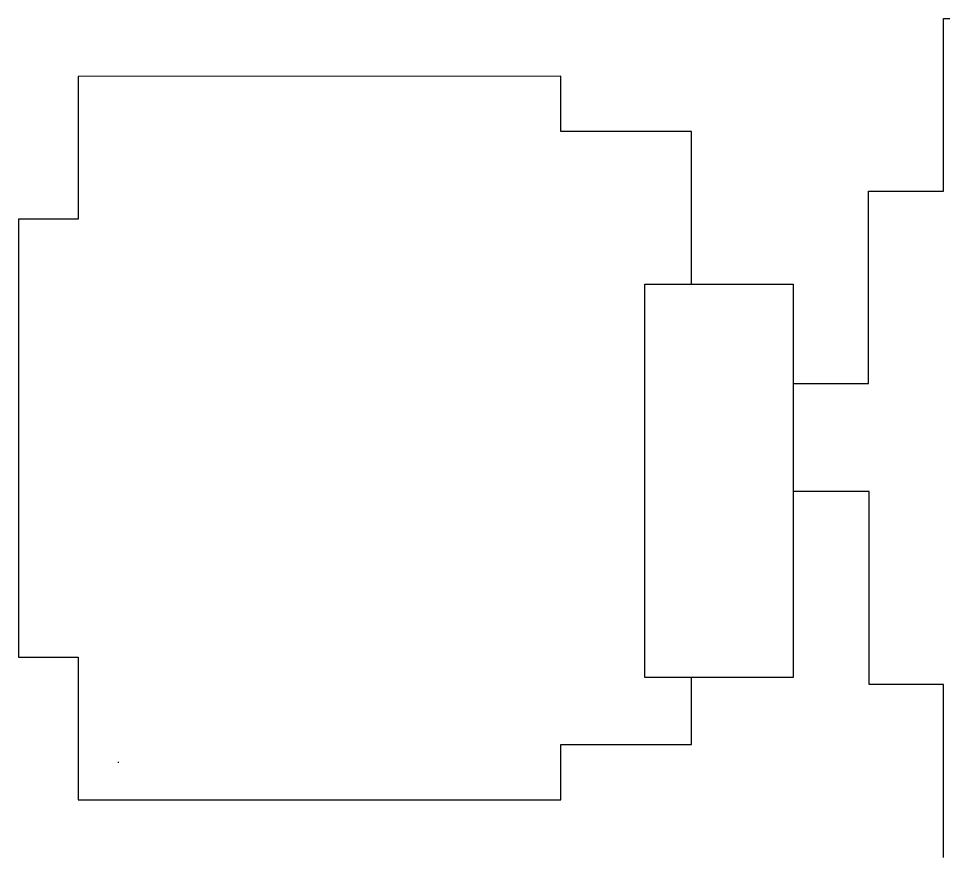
# Model space of a CAD drawing. Header units: inches. Extents: x -90 to 1915, y -86 to 2058.
# Drawn here: x -90 to 746, y -86 to 672 of the extents above; entities that cross this region are included whole.
import ezdxf

# ---------------------------------------------------------------- set-up
doc = ezdxf.new("R2010")
doc.units = ezdxf.units.IN
doc.header["$LTSCALE"] = 10
doc.header["$MEASUREMENT"] = 0
doc.layers.add('A-ROOF', color=2, linetype='CONTINUOUS')
doc.layers.add('A-WALL', color=5, linetype='CONTINUOUS')

msp = doc.modelspace()

# ---------------------------------------------------------------- linework, layer by layer
at = {"layer": 'A-ROOF'}
for p, q in [((745.97, 672.29), (1213.97, 672.3)), ((745.97, 516.29), (745.97, 672.29)), ((400.25, 620.01), (-35.75, 620)), ((-35.75, 620), (-35.75, 491)), ((400.25, 570.01), (400.25, 620.01)), ((518.25, 570.01), (400.25, 570.01)), ((518.25, 432.26), (518.25, 570.01)), ((678.29, 516.29), (745.97, 516.29)), ((678.29, 342.26), (678.29, 516.29)), ((-89.75, 491), (-89.79, 95)), ((-35.75, 491), (-89.75, 491)), ((476.27, 432), (610.27, 432)), ((476.27, 76.5), (476.27, 432)), ((610.27, 432), (610.27, 244.64)), ((610.27, 342.26), (678.29, 342.26)), ((678.72, 244.64), (610.27, 244.64)), ((610.27, 244.64), (610.27, 76.5)), ((678.72, 70.29), (678.72, 244.64)), ((-89.79, 95), (-35.74, 95)), ((-35.74, 95), (-35.74, -34)), ((610.27, 76.5), (476.27, 76.5)), ((518.26, 16), (518.26, 76.5)), ((745.98, 70.29), (678.72, 70.29)), ((745.98, -86.2), (745.98, 70.29)), ((400.26, -33.99), (400.26, 16.01)), ((400.26, 16.01), (518.26, 16)), ((-35.74, -34), (400.26, -33.99))]:
    msp.add_line(p, q, dxfattribs=at)
at = {"layer": 'A-WALL'}
msp.add_line((0, 0), (1, 0), dxfattribs=at)
msp.add_line((0, 0), (1, 0), dxfattribs=at)

doc.saveas('drawing.dxf')
